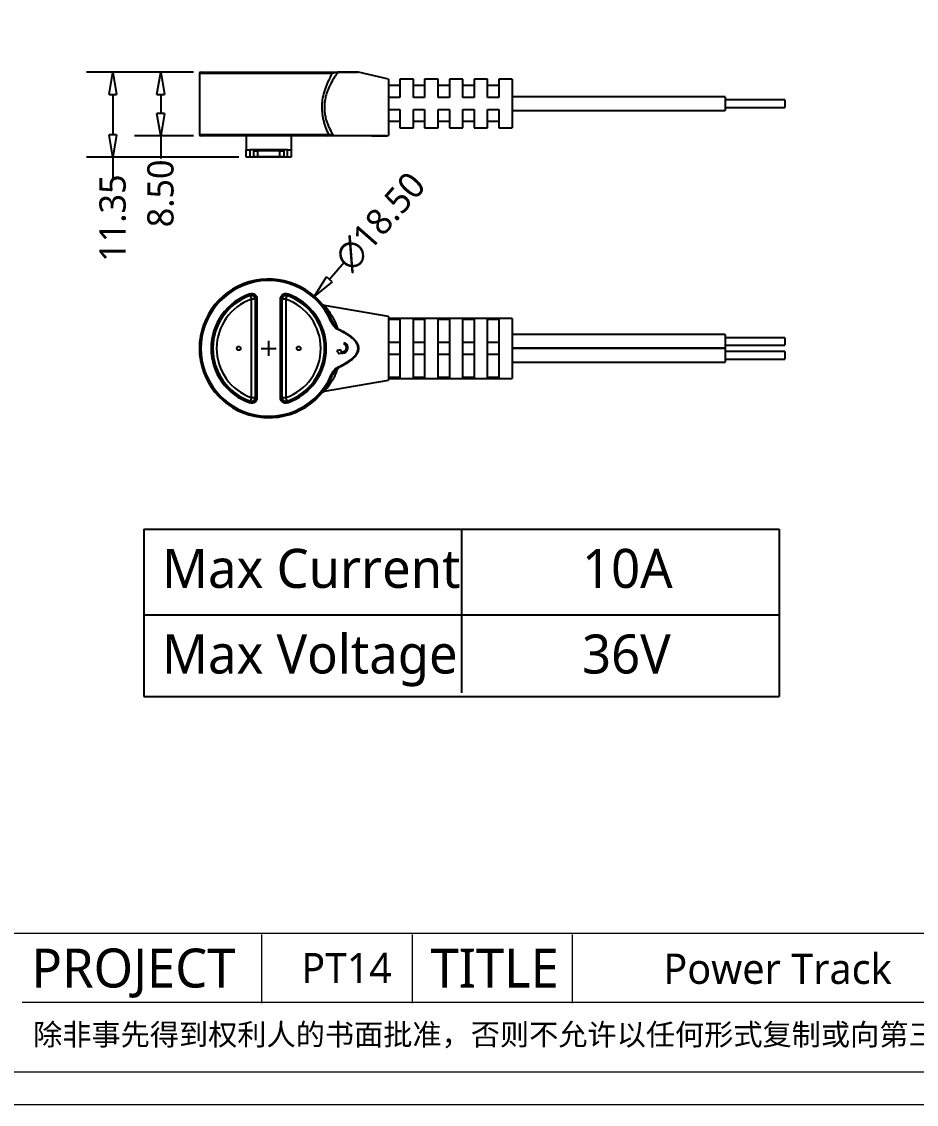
# Model space of a CAD drawing. Header units: millimetres. Extents: x 1020 to 1472, y -35 to 484.
# Drawn here: x 1093.8 to 1213.1, y -35.1 to 109.3 of the extents above; entities that cross this region are included whole.
import ezdxf

# ---------------------------------------------------------------- set-up
doc = ezdxf.new("R2010")
doc.units = ezdxf.units.MM
doc.layers.get('0').update_dxf_attribs({"color": 8, "lineweight": 30})
doc.layers.get('Defpoints').update_dxf_attribs({"color": 6, "lineweight": 9})
doc.layers.add('Dimension', color=136, linetype='Continuous', lineweight=9)
doc.layers.add('SolidLine', color=7, linetype='Continuous', lineweight=30)
doc.styles.get("Standard").update_dxf_attribs({"font": ''})
doc.styles.add('微软雅黑-Light', font='')
doc.styles.get('Standard').set_extended_font_data('Microsoft YaHei Light')
doc.styles.get('微软雅黑-Light').set_extended_font_data('Microsoft YaHei Light')
doc.dimstyles.new('DENGTEC', dxfattribs={"dimtxt": 3.5, "dimasz": 3, "dimexe": 3.5, "dimexo": 1, "dimgap": 0.5, "dimtad": 0, "dimzin": 0, "dimdsep": 46, "dimtxsty": 'Standard', "dimblk": 'CLOSEDBLANK', "dimcen": 1, "dimadec": 0, "dimazin": 3, "dimtfac": 1, "dimtofl": 0, "dimtmove": 0, "dimatfit": 3, "dimldrblk": 'CLOSEDBLANK', "dimfxl": 1, "dimtolj": 1, "dimtzin": 0, "dimarcsym": 0})

# ---------------------------------------------------------------- blocks, each defined once
blk = doc.blocks.new('_ClosedBlank')
at = {"color": 0, "linetype": 'ByBlock', "lineweight": -2}
for p, q in [((-1, 0.167), (0, 0)), ((-1, 0.167), (-1, -0.167)), ((0, 0), (-1, -0.167))]:
    blk.add_line(p, q, dxfattribs=at)
blk = doc.blocks.new('*D37')
at = {"layer": 'Defpoints', "color": 0, "lineweight": -3}
for p in [(1117.67, 102.59), (1112.3, 94.09), (1117.67, 94.09)]:
    blk.add_point(p, dxfattribs=at)
at = {"layer": 'Dimension', "color": 0, "lineweight": -2}
for p, q in [((1116.67, 102.59), (1108.8, 102.59)), ((1112.3, 99.59), (1112.3, 97.09)), ((1116.67, 94.09), (1108.8, 94.09)), ((1112.3, 94.09), (1112.3, 91.09))]:
    blk.add_line(p, q, dxfattribs=at)
at = {"layer": 'Dimension', "color": 0, "lineweight": -2, "xscale": 3, "yscale": 3, "zscale": 3}
for p, rotation in [((1112.3, 102.59), 90), ((1112.3, 94.09), 270)]:
    blk.add_blockref('_ClosedBlank', p, dxfattribs=dict(at, rotation=rotation))
at = {"layer": 'Dimension', "color": 0, "lineweight": -3, "insert": (1112.3, 86.42), "char_height": 3.5, "attachment_point": 5, "rotation": 90}
blk.add_mtext('\\A1;8.50', dxfattribs=at)
blk = doc.blocks.new('*D38')
at = {"layer": 'Defpoints', "color": 0, "lineweight": -3}
for p in [(1117.67, 102.59), (1105.91, 91.24), (1123.72, 91.24)]:
    blk.add_point(p, dxfattribs=at)
at = {"layer": 'Dimension', "color": 0, "lineweight": -2}
for p, q in [((1116.67, 102.59), (1102.41, 102.59)), ((1105.91, 99.59), (1105.91, 94.24)), ((1122.72, 91.24), (1102.41, 91.24)), ((1105.91, 91.24), (1105.91, 88.24))]:
    blk.add_line(p, q, dxfattribs=at)
at = {"layer": 'Dimension', "color": 0, "lineweight": -2, "xscale": 3, "yscale": 3, "zscale": 3}
for p, rotation in [((1105.91, 102.59), 90), ((1105.91, 91.24), 270)]:
    blk.add_blockref('_ClosedBlank', p, dxfattribs=dict(at, rotation=rotation))
at = {"layer": 'Dimension', "color": 0, "lineweight": -3, "insert": (1105.91, 83.12), "char_height": 3.5, "attachment_point": 5, "rotation": 90}
blk.add_mtext('\\A1;11.35', dxfattribs=at)
blk = doc.blocks.new('*D44')
at = {"layer": 'Defpoints', "color": 0, "lineweight": -3}
for p in [(1132.83, 72.69), (1120.61, 58.8)]:
    blk.add_point(p, dxfattribs=at)
at = {"layer": 'Dimension', "color": 0, "lineweight": -2}
for p, q in [((1136.79, 77.2), (1134.81, 74.94)), ((1126.72, 64.75), (1126.72, 66.75)), ((1125.72, 65.75), (1127.72, 65.75))]:
    blk.add_line(p, q, dxfattribs=at)
at = {"layer": 'Dimension', "color": 0, "lineweight": -2, "xscale": 3, "yscale": 3, "zscale": 3, "rotation": 228.6595652943693}
blk.add_blockref('_ClosedBlank', (1132.83, 72.69), dxfattribs=at)
at = {"layer": 'Dimension', "color": 0, "lineweight": -3, "insert": (1141.59, 82.66), "char_height": 3.5, "attachment_point": 5, "rotation": 48.6596}
blk.add_mtext('\\A1;∅18.50', dxfattribs=at)

msp = doc.modelspace()

# ---------------------------------------------------------------- linework, layer by layer
at = {"layer": 'Defpoints'}
for p, q in [((1024.416, -12.229), (1467.171, -12.229)), ((1125.742, -12.412), (1125.742, -21.576)), ((1145.84, -12.412), (1145.84, -21.576)), ((1167.224, -12.412), (1167.224, -21.576)), ((1467.171, -21.485), (1093.837, -21.485))]:
    msp.add_line(p, q, dxfattribs=at)
for points in [[(1471.536, -35.061), (1471.536, 283.539), (1020.096, 283.539), (1020.096, -35.061)], [(1467.216, -30.741), (1467.216, 279.219), (1024.416, 279.219), (1024.416, -30.741)]]:
    msp.add_lwpolyline(points, close=True, dxfattribs=at)
at = {"layer": 'Dimension', "lineweight": -3}
for p, q in [((1110.061, 41.65), (1194.843, 41.65)), ((1110.061, 41.65), (1110.061, 19.311)), ((1152.452, 41.65), (1152.452, 19.807)), ((1194.843, 41.65), (1194.843, 19.311)), ((1110.061, 30.232), (1194.843, 30.232)), ((1110.061, 19.311), (1194.843, 19.311))]:
    msp.add_line(p, q, dxfattribs=at)
at = {"layer": 'SolidLine', "linetype": 'Continuous', "lineweight": 25}
for p, q in [((1117.665, 102.59), (1135.02, 102.59)), ((1142.715, 101.64), (1138.68, 102.586)), ((1117.465, 102.39), (1117.465, 94.29)), ((1135.204, 102.39), (1117.465, 102.39)), ((1142.715, 101.64), (1142.715, 100.686)), ((1146.015, 101.64), (1144.215, 101.64)), ((1144.215, 101.64), (1144.215, 99.19)), ((1146.015, 99.19), (1146.015, 101.64)), ((1149.315, 101.64), (1147.515, 101.64)), ((1147.515, 101.64), (1147.515, 99.19)), ((1149.315, 99.19), (1149.315, 101.64)), ((1152.615, 101.64), (1150.815, 101.64)), ((1150.815, 101.64), (1150.815, 99.19)), ((1152.615, 99.19), (1152.615, 101.64)), ((1155.915, 101.64), (1154.115, 101.64)), ((1154.115, 101.64), (1154.115, 99.19)), ((1155.915, 99.19), (1155.915, 101.64)), ((1159.215, 101.64), (1157.415, 101.64)), ((1157.415, 101.64), (1157.415, 99.19)), ((1159.215, 101.64), (1159.215, 95.14)), ((1144.215, 100.79), (1142.715, 100.79)), ((1142.715, 100.686), (1142.715, 94.14)), ((1147.515, 100.79), (1146.015, 100.79)), ((1150.815, 100.79), (1149.315, 100.79)), ((1154.115, 100.79), (1152.615, 100.79)), ((1157.415, 100.79), (1155.915, 100.79)), ((1144.215, 99.19), (1142.715, 99.19)), ((1147.515, 99.19), (1146.015, 99.19)), ((1150.815, 99.19), (1149.315, 99.19)), ((1154.115, 99.19), (1152.615, 99.19)), ((1157.415, 99.19), (1155.915, 99.19)), ((1187.597, 99.315), (1159.215, 99.315)), ((1187.597, 99.315), (1187.597, 97.465)), ((1195.597, 98.89), (1187.597, 98.89)), ((1195.597, 98.89), (1195.597, 97.89)), ((1142.715, 97.59), (1144.215, 97.59)), ((1144.215, 97.59), (1144.215, 95.14)), ((1146.015, 97.59), (1147.515, 97.59)), ((1146.015, 95.14), (1146.015, 97.59)), ((1147.515, 97.59), (1147.515, 95.14)), ((1149.315, 97.59), (1150.815, 97.59)), ((1149.315, 95.14), (1149.315, 97.59)), ((1150.815, 97.59), (1150.815, 95.14)), ((1152.615, 97.59), (1154.115, 97.59)), ((1152.615, 95.14), (1152.615, 97.59)), ((1154.115, 97.59), (1154.115, 95.14)), ((1155.915, 97.59), (1157.415, 97.59)), ((1155.915, 95.14), (1155.915, 97.59)), ((1157.415, 97.59), (1157.415, 95.14)), ((1159.215, 97.465), (1187.597, 97.465)), ((1187.597, 97.89), (1195.597, 97.89)), ((1144.215, 95.99), (1142.715, 95.99)), ((1147.515, 95.99), (1146.015, 95.99)), ((1150.815, 95.99), (1149.315, 95.99)), ((1154.115, 95.99), (1152.615, 95.99)), ((1157.415, 95.99), (1155.915, 95.99)), ((1117.465, 94.29), (1134.736, 94.29)), ((1134.562, 94.09), (1117.665, 94.09)), ((1123.715, 94.09), (1123.715, 92.24)), ((1129.715, 94.09), (1129.715, 92.24)), ((1142.519, 94.094), (1142.715, 94.14)), ((1144.215, 95.14), (1146.015, 95.14)), ((1147.515, 95.14), (1149.315, 95.14)), ((1150.815, 95.14), (1152.615, 95.14)), ((1154.115, 95.14), (1155.915, 95.14)), ((1157.415, 95.14), (1159.215, 95.14)), ((1123.715, 91.24), (1123.715, 92.24)), ((1123.715, 92.24), (1124.215, 92.24)), ((1124.215, 91.24), (1123.715, 91.24)), ((1124.215, 92.24), (1124.215, 91.24)), ((1129.215, 92.24), (1124.215, 92.24)), ((1129.215, 91.24), (1124.215, 91.24)), ((1124.715, 91.29), (1124.715, 92.09)), ((1124.715, 92.09), (1125.215, 92.09)), ((1125.215, 91.29), (1124.715, 91.29)), ((1125.215, 92.09), (1125.215, 91.29)), ((1128.215, 92.09), (1125.215, 92.09)), ((1128.215, 91.29), (1125.215, 91.29)), ((1128.215, 91.29), (1128.215, 92.09)), ((1128.215, 92.09), (1128.715, 92.09)), ((1128.715, 91.29), (1128.215, 91.29)), ((1128.715, 92.09), (1128.715, 91.29)), ((1129.215, 91.24), (1129.215, 92.24)), ((1129.215, 92.24), (1129.715, 92.24)), ((1129.715, 91.24), (1129.215, 91.24)), ((1129.715, 92.24), (1129.715, 91.24)), ((1124.225, 73.016), (1124.29, 72.828)), ((1124.255, 72.782), (1124.419, 72.312)), ((1124.918, 72.312), (1124.419, 72.312)), ((1124.419, 59.183), (1124.419, 72.312)), ((1124.918, 72.312), (1124.918, 59.183)), ((1124.949, 72.357), (1125.148, 72.357)), ((1124.949, 59.139), (1124.949, 72.357)), ((1125.148, 72.357), (1125.148, 59.139)), ((1128.282, 59.139), (1128.282, 72.357)), ((1128.481, 72.357), (1128.282, 72.357)), ((1128.481, 72.357), (1128.481, 59.139)), ((1128.513, 59.183), (1128.513, 72.312)), ((1129.011, 72.312), (1128.513, 72.312)), ((1129.011, 72.312), (1129.175, 72.782)), ((1129.011, 72.312), (1129.011, 59.183)), ((1129.205, 73.016), (1129.141, 72.828)), ((1142.715, 69.998), (1134.144, 71.471)), ((1135.204, 69.423), (1135.02, 69.343)), ((1142.715, 69.998), (1142.715, 68.579)), ((1159.215, 69.748), (1142.715, 69.748)), ((1142.715, 69.625), (1144.215, 69.625)), ((1144.215, 69.625), (1144.215, 61.871)), ((1146.015, 69.625), (1147.515, 69.625)), ((1146.015, 61.871), (1146.015, 69.625)), ((1147.515, 69.625), (1147.515, 61.871)), ((1149.315, 69.625), (1150.815, 69.625)), ((1149.315, 61.871), (1149.315, 69.625)), ((1150.815, 69.625), (1150.815, 61.871)), ((1152.615, 69.625), (1154.115, 69.625)), ((1152.615, 61.871), (1152.615, 69.625)), ((1154.115, 69.625), (1154.115, 61.871)), ((1155.915, 69.625), (1157.415, 69.625)), ((1155.915, 61.871), (1155.915, 69.625)), ((1157.415, 69.625), (1157.415, 61.871)), ((1159.215, 69.748), (1159.215, 61.748)), ((1135.886, 68.279), (1135.929, 68.373)), ((1142.715, 68.579), (1142.715, 65.782)), ((1136.846, 66.523), (1136.741, 66.35)), ((1144.215, 66.548), (1142.715, 66.548)), ((1147.515, 66.548), (1146.015, 66.548)), ((1150.815, 66.548), (1149.315, 66.548)), ((1154.115, 66.548), (1152.615, 66.548)), ((1157.415, 66.548), (1155.915, 66.548)), ((1187.597, 67.598), (1159.215, 67.598)), ((1187.597, 67.598), (1187.597, 65.762)), ((1195.597, 67.173), (1187.597, 67.173)), ((1195.597, 67.173), (1195.597, 66.173)), ((1136.38, 65.574), (1135.793, 65.474)), ((1135.793, 65.474), (1136.18, 64.971)), ((1136.18, 64.971), (1136.246, 65.171)), ((1136.31, 65.362), (1136.38, 65.574)), ((1142.715, 65.782), (1142.715, 65.748)), ((1142.715, 65.748), (1142.715, 62.916)), ((1187.597, 65.762), (1159.215, 65.762)), ((1187.597, 65.733), (1159.215, 65.733)), ((1187.597, 66.173), (1195.597, 66.173)), ((1187.597, 65.762), (1187.597, 65.733)), ((1187.597, 65.733), (1187.597, 63.898)), ((1195.597, 65.323), (1187.597, 65.323)), ((1195.597, 65.323), (1195.597, 64.323)), ((1144.215, 64.948), (1142.715, 64.948)), ((1147.515, 64.948), (1146.015, 64.948)), ((1150.815, 64.948), (1149.315, 64.948)), ((1154.115, 64.948), (1152.615, 64.948)), ((1157.415, 64.948), (1155.915, 64.948)), ((1159.215, 63.898), (1187.597, 63.898)), ((1187.597, 64.323), (1195.597, 64.323)), ((1135.204, 62.072), (1135.02, 62.152)), ((1135.886, 63.216), (1135.929, 63.122)), ((1142.715, 62.916), (1142.715, 61.498)), ((1134.147, 60.025), (1142.715, 61.498)), ((1144.215, 61.871), (1142.715, 61.871)), ((1142.715, 61.748), (1159.215, 61.748)), ((1147.515, 61.871), (1146.015, 61.871)), ((1150.815, 61.871), (1149.315, 61.871)), ((1154.115, 61.871), (1152.615, 61.871)), ((1157.415, 61.871), (1155.915, 61.871)), ((1133.848, 59.858), (1133.852, 59.863)), ((1124.225, 58.479), (1124.29, 58.668)), ((1124.419, 59.183), (1124.255, 58.713)), ((1124.419, 59.183), (1124.918, 59.183)), ((1124.949, 59.139), (1125.148, 59.139)), ((1128.481, 59.139), (1128.282, 59.139)), ((1128.513, 59.183), (1129.011, 59.183)), ((1129.175, 58.713), (1129.011, 59.183)), ((1129.205, 58.479), (1129.141, 58.668))]:
    msp.add_line(p, q, dxfattribs=at)
at = {"layer": 'SolidLine', "linetype": 'Continuous', "lineweight": 25, "flags": 128}
msp.add_lwpolyline([(1135.317, 94.156), (1135.313, 94.141), (1135.309, 94.128), (1135.304, 94.117), (1135.299, 94.107), (1135.294, 94.1), (1135.289, 94.094), (1135.283, 94.091), (1135.278, 94.09)], dxfattribs=at)
at = {"layer": 'SolidLine', "linetype": 'Continuous', "lineweight": 25}
for centre in [(1122.715, 65.748), (1130.715, 65.748)]:
    msp.add_circle(centre, 0.25, dxfattribs=at)
for centre, radius, start, end in [((1117.665, 102.39), 0.2, 90, 180), ((1135.012, 102.398), 0.192, 357.64761, 87.43646), ((1135.88, 102.534), 0.0557, 28.63449, 83.84426), ((1138.639, 102.39), 0.2, 78.12162, 90.00161), ((1117.665, 94.29), 0.2, 180, 270), ((1134.548, 94.277), 0.188, 274.36158, 3.78103), ((1142.479, 94.29), 0.2, 270.02022, 281.64959), ((1126.715, 65.748), 9.25, 23.41051, 336.58949), ((1126.715, 65.748), 9.05, 23.41051, 336.58949), ((1126.715, 65.748), 7.683, 108.91045, 251.08955), ((1126.715, 65.748), 7.484, 108.91045, 251.08955), ((1126.715, 65.748), 7.452, 109.27506, 250.72494), ((1126.715, 65.748), 6.954, 109.27506, 250.72494), ((1124.415, 72.305), 0.503, 0.79202, 108.48304), ((1129.016, 72.305), 0.503, 71.51696, 179.20798), ((1126.715, 65.748), 6.954, 289.27506, 70.72494), ((1126.715, 65.748), 7.484, 288.91045, 71.08955), ((1126.715, 65.748), 7.452, 289.27506, 70.72494), ((1126.715, 65.748), 7.683, 288.91045, 71.08955), ((1136.55, 65.845), 0.739, 245.70757, 66.44986), ((1136.55, 65.845), 0.539, 243.48738, 69.32354), ((1124.415, 59.19), 0.503, 251.51696, 359.20798), ((1129.016, 59.19), 0.503, 180.79202, 288.48304)]:
    msp.add_arc(centre, radius, start, end, dxfattribs=at)
for points, knots in [([(1135.929, 102.561), (1135.801, 102.381), (1135.651, 102.161), (1135.334, 101.658), (1135.165, 101.373), (1134.832, 100.734), (1134.672, 100.388), (1134.465, 99.818), (1134.4, 99.618), (1134.291, 99.209), (1134.246, 99), (1134.179, 98.571), (1134.156, 98.349), (1134.137, 97.904), (1134.141, 97.683), (1134.174, 97.243), (1134.204, 97.023), (1134.285, 96.596), (1134.336, 96.39), (1134.455, 95.991), (1134.522, 95.796), (1134.668, 95.422), (1134.745, 95.245), (1134.984, 94.739), (1135.152, 94.433), (1135.317, 94.156)], [0, 0, 0, 0, 0.125, 0.125, 0.25, 0.25, 0.375, 0.375, 0.4375, 0.4375, 0.5, 0.5, 0.5625, 0.5625, 0.625, 0.625, 0.6875, 0.6875, 0.75, 0.75, 0.8125, 0.8125, 0.875, 0.875, 1, 1, 1, 1]), ([(1135.02, 102.59), (1135.113, 102.59), (1135.231, 102.59), (1135.442, 102.59), (1135.519, 102.59), (1135.688, 102.59), (1135.777, 102.59), (1135.886, 102.59)], [0, 0, 0, 0, 0.5, 0.5, 0.75, 0.75, 1, 1, 1, 1]), ([(1135.929, 102.561), (1135.838, 102.551), (1135.766, 102.538), (1135.63, 102.512), (1135.568, 102.498), (1135.392, 102.454), (1135.289, 102.422), (1135.204, 102.39)], [0, 0, 0, 0, 0.25, 0.25, 0.5, 0.5, 1, 1, 1, 1]), ([(1135.886, 102.59), (1136.22, 102.59), (1136.889, 102.59), (1137.629, 102.59), (1138.118, 102.59), (1138.406, 102.59), (1138.613, 102.59), (1138.621, 102.59), (1138.624, 102.59)], [0, 0, 0, 0, 0.283962, 0.5668875, 0.6771651, 0.7871337, 0.9176114, 1, 1, 1, 1]), ([(1138.68, 102.585), (1138.68, 102.585), (1138.683, 102.585), (1138.644, 102.584), (1138.559, 102.583), (1138.403, 102.582), (1138.164, 102.58), (1137.761, 102.576), (1137.215, 102.572), (1136.569, 102.566), (1136.131, 102.563), (1135.929, 102.561)], [0, 0, 0, 0, 0.0275067, 0.0843477, 0.1497678, 0.216962, 0.3260268, 0.4377309, 0.6329992, 0.8309111, 1, 1, 1, 1]), ([(1134.736, 94.29), (1134.601, 94.575), (1134.469, 94.881), (1134.287, 95.375), (1134.228, 95.547), (1134.122, 95.897), (1134.074, 96.076), (1133.989, 96.443), (1133.952, 96.63), (1133.894, 97.013), (1133.872, 97.209), (1133.845, 97.6), (1133.839, 97.796), (1133.845, 98.189), (1133.856, 98.388), (1133.914, 98.971), (1133.984, 99.346), (1134.124, 99.891), (1134.177, 100.069), (1134.289, 100.411), (1134.348, 100.576), (1134.473, 100.897), (1134.537, 101.051), (1134.67, 101.351), (1134.738, 101.497), (1134.941, 101.912), (1135.076, 102.163), (1135.204, 102.39)], [0, 0, 0, 0, 0.125, 0.125, 0.1875, 0.1875, 0.25, 0.25, 0.3125, 0.3125, 0.375, 0.375, 0.4375, 0.4375, 0.5, 0.5, 0.625, 0.625, 0.6875, 0.6875, 0.75, 0.75, 0.8125, 0.8125, 0.875, 0.875, 1, 1, 1, 1]), ([(1135.278, 94.09), (1135.2, 94.09), (1135.127, 94.09), (1134.989, 94.09), (1134.924, 94.09), (1134.745, 94.09), (1134.643, 94.09), (1134.562, 94.09)], [0, 0, 0, 0, 0.25, 0.25, 0.5, 0.5, 1, 1, 1, 1]), ([(1134.736, 94.29), (1134.804, 94.266), (1134.888, 94.242), (1135.032, 94.208), (1135.084, 94.197), (1135.194, 94.175), (1135.253, 94.165), (1135.317, 94.156)], [0, 0, 0, 0, 0.5, 0.5, 0.75, 0.75, 1, 1, 1, 1]), ([(1142.464, 94.09), (1142.459, 94.09), (1142.45, 94.09), (1142.263, 94.09), (1142.021, 94.09), (1141.66, 94.09), (1141.057, 94.09), (1140.191, 94.09), (1138.885, 94.09), (1137.248, 94.09), (1135.935, 94.09), (1135.278, 94.09)], [0, 0, 0, 0, 0.0389097, 0.0892682, 0.1325211, 0.1758796, 0.26179, 0.3907113, 0.5198356, 0.7598501, 1, 1, 1, 1]), ([(1135.317, 94.156), (1135.974, 94.151), (1137.288, 94.142), (1138.928, 94.129), (1140.233, 94.117), (1140.993, 94.11), (1141.503, 94.105), (1141.794, 94.102), (1142.065, 94.1), (1142.266, 94.098), (1142.401, 94.096), (1142.479, 94.096), (1142.522, 94.095), (1142.52, 94.095), (1142.519, 94.095)], [0, 0, 0, 0, 0.2380041, 0.476592, 0.6048006, 0.7339204, 0.7769745, 0.8202366, 0.8636986, 0.9079233, 0.9335082, 0.9595834, 0.9854006, 1, 1, 1, 1]), ([(1124.225, 73.016), (1124.331, 73.052), (1124.443, 73.063), (1124.661, 73.032), (1124.767, 72.99), (1124.947, 72.861), (1125.021, 72.775), (1125.122, 72.578), (1125.148, 72.468), (1125.148, 72.357)], [0, 0, 0, 0, 0.25, 0.25, 0.5, 0.5, 0.75, 0.75, 1, 1, 1, 1]), ([(1124.255, 72.782), (1124.263, 72.793), (1124.271, 72.803), (1124.279, 72.813), (1124.282, 72.818), (1124.286, 72.823), (1124.29, 72.828)], [0, 0, 0, 0, 0.00025000001, 0.00025000001, 0.00025000001, 0.00036549103, 0.00036549103, 0.00036549103, 0.00036549103]), ([(1124.949, 72.357), (1124.949, 72.436), (1124.931, 72.515), (1124.859, 72.656), (1124.806, 72.718), (1124.613, 72.856), (1124.44, 72.88), (1124.29, 72.828)], [0, 0, 0, 0, 0.25, 0.25, 0.5, 0.5, 1, 1, 1, 1]), ([(1124.949, 72.357), (1124.942, 72.347), (1124.935, 72.337), (1124.928, 72.327), (1124.924, 72.322), (1124.921, 72.317), (1124.918, 72.312)], [0.00018462019, 0.00018462019, 0.00018462019, 0.00018462019, 0.00043058018, 0.00043058018, 0.00043058018, 0.00054971257, 0.00054971257, 0.00054971257, 0.00054971257]), ([(1128.282, 72.357), (1128.282, 72.468), (1128.308, 72.578), (1128.409, 72.774), (1128.483, 72.86), (1128.662, 72.989), (1128.768, 73.031), (1128.987, 73.063), (1129.1, 73.052), (1129.205, 73.016)], [0, 0, 0, 0, 0.25, 0.25, 0.5, 0.5, 0.75, 0.75, 1, 1, 1, 1]), ([(1129.141, 72.828), (1129.065, 72.854), (1128.985, 72.862), (1128.828, 72.84), (1128.752, 72.81), (1128.559, 72.672), (1128.48, 72.516), (1128.481, 72.357)], [0, 0, 0, 0, 0.25, 0.25, 0.5, 0.5, 1, 1, 1, 1]), ([(1128.513, 72.312), (1128.509, 72.317), (1128.506, 72.322), (1128.502, 72.327), (1128.495, 72.337), (1128.488, 72.347), (1128.481, 72.357)], [0, 0, 0, 0, 0.0001191324, 0.0001191324, 0.0001191324, 0.00036509242, 0.00036509242, 0.00036509242, 0.00036509242]), ([(1129.141, 72.828), (1129.148, 72.818), (1129.156, 72.807), (1129.164, 72.797), (1129.168, 72.792), (1129.171, 72.787), (1129.175, 72.782)], [0.00018481907, 0.00018481907, 0.00018481907, 0.00018481907, 0.00043104682, 0.00043104682, 0.00043104682, 0.00055031008, 0.00055031008, 0.00055031008, 0.00055031008]), ([(1134.144, 71.472), (1134.137, 71.473), (1134.097, 71.476), (1134.032, 71.501), (1133.96, 71.539), (1133.916, 71.571), (1133.896, 71.59), (1133.893, 71.593)], [0, 0, 0, 0, 0.0813312, 0.4254343, 0.7157627, 0.9480456, 1, 1, 1, 1]), ([(1134.144, 71.469), (1134.143, 71.469), (1134.141, 71.472), (1134.158, 71.453), (1134.193, 71.413), (1134.246, 71.351), (1134.312, 71.272), (1134.398, 71.168), (1134.51, 71.027), (1134.652, 70.839), (1134.808, 70.622), (1134.975, 70.372), (1135.151, 70.088), (1135.331, 69.77), (1135.509, 69.422), (1135.669, 69.068), (1135.81, 68.719), (1135.889, 68.489), (1135.929, 68.373)], [0, 0, 0, 0, 0.0199411, 0.0728657, 0.1270408, 0.1816321, 0.2300607, 0.278735, 0.3479913, 0.417796, 0.4891045, 0.5608542, 0.6371872, 0.7139765, 0.792167, 0.8708432, 0.9352729, 1, 1, 1, 1]), ([(1135.886, 68.279), (1135.778, 68.329), (1135.688, 68.402), (1135.519, 68.565), (1135.443, 68.653), (1135.232, 68.928), (1135.113, 69.129), (1135.02, 69.343)], [0, 0, 0, 0, 0.25, 0.25, 0.5, 0.5, 1, 1, 1, 1]), ([(1135.204, 69.423), (1135.289, 69.226), (1135.392, 69.037), (1135.567, 68.769), (1135.629, 68.681), (1135.766, 68.514), (1135.838, 68.434), (1135.929, 68.373)], [0, 0, 0, 0, 0.5, 0.5, 0.75, 0.75, 1, 1, 1, 1]), ([(1135.886, 63.216), (1136.182, 63.351), (1136.474, 63.495), (1137.041, 63.809), (1137.318, 63.978), (1137.842, 64.365), (1138.092, 64.582), (1138.391, 64.971), (1138.478, 65.112), (1138.602, 65.415), (1138.638, 65.579), (1138.639, 65.825), (1138.631, 65.908), (1138.598, 66.068), (1138.574, 66.147), (1138.482, 66.376), (1138.397, 66.516), (1138.199, 66.774), (1138.086, 66.894), (1137.847, 67.117), (1137.72, 67.22), (1137.325, 67.513), (1137.046, 67.684), (1136.476, 67.999), (1136.183, 68.143), (1135.886, 68.279)], [0, 0, 0, 0, 0.125, 0.125, 0.25, 0.25, 0.375, 0.375, 0.4375, 0.4375, 0.5, 0.5, 0.53125, 0.53125, 0.5625, 0.5625, 0.625, 0.625, 0.6875, 0.6875, 0.75, 0.75, 0.875, 0.875, 1, 1, 1, 1]), ([(1135.929, 68.373), (1136.229, 68.232), (1136.525, 68.081), (1137.099, 67.752), (1137.379, 67.573), (1137.775, 67.268), (1137.902, 67.16), (1138.14, 66.929), (1138.253, 66.804), (1138.447, 66.538), (1138.531, 66.393), (1138.621, 66.159), (1138.644, 66.079), (1138.676, 65.916), (1138.684, 65.831), (1138.684, 65.581), (1138.651, 65.415), (1138.532, 65.104), (1138.447, 64.958), (1138.153, 64.555), (1137.906, 64.329), (1137.38, 63.923), (1137.101, 63.745), (1136.526, 63.415), (1136.229, 63.264), (1135.929, 63.122)], [0, 0, 0, 0, 0.125, 0.125, 0.25, 0.25, 0.3125, 0.3125, 0.375, 0.375, 0.4375, 0.4375, 0.46875, 0.46875, 0.5, 0.5, 0.5625, 0.5625, 0.625, 0.625, 0.75, 0.75, 0.875, 0.875, 1, 1, 1, 1]), ([(1135.929, 63.122), (1135.859, 62.923), (1135.743, 62.596), (1135.558, 62.179), (1135.393, 61.842), (1135.22, 61.526), (1135.048, 61.238), (1134.879, 60.977), (1134.717, 60.744), (1134.563, 60.537), (1134.434, 60.372), (1134.299, 60.206), (1134.203, 60.094), (1134.157, 60.041), (1134.138, 60.02), (1134.145, 60.028), (1134.146, 60.029)], [0, 0, 0, 0, 0.1123841, 0.1852346, 0.2584861, 0.3329568, 0.407842, 0.4793257, 0.5512177, 0.624527, 0.6984128, 0.7561813, 0.8737448, 0.9338084, 0.9835107, 1, 1, 1, 1]), ([(1135.02, 62.152), (1135.113, 62.367), (1135.231, 62.566), (1135.442, 62.842), (1135.519, 62.931), (1135.688, 63.093), (1135.777, 63.166), (1135.886, 63.216)], [0, 0, 0, 0, 0.5, 0.5, 0.75, 0.75, 1, 1, 1, 1]), ([(1135.929, 63.122), (1135.838, 63.061), (1135.766, 62.981), (1135.63, 62.815), (1135.568, 62.728), (1135.392, 62.458), (1135.289, 62.269), (1135.204, 62.072)], [0, 0, 0, 0, 0.25, 0.25, 0.5, 0.5, 1, 1, 1, 1]), ([(1133.891, 59.9), (1133.891, 59.9), (1133.894, 59.903), (1133.911, 59.918), (1133.959, 59.955), (1134.041, 60.005), (1134.114, 60.016), (1134.147, 60.022)], [0, 0, 0, 0, 0.0058431, 0.1582533, 0.3218414, 0.6971266, 1, 1, 1, 1]), ([(1125.148, 59.139), (1125.148, 59.027), (1125.122, 58.917), (1125.022, 58.721), (1124.948, 58.635), (1124.768, 58.506), (1124.662, 58.464), (1124.443, 58.432), (1124.331, 58.443), (1124.225, 58.479)], [0, 0, 0, 0, 0.25, 0.25, 0.5, 0.5, 0.75, 0.75, 1, 1, 1, 1]), ([(1124.29, 58.668), (1124.282, 58.678), (1124.274, 58.688), (1124.266, 58.698), (1124.263, 58.703), (1124.259, 58.708), (1124.255, 58.713)], [0.00018481907, 0.00018481907, 0.00018481907, 0.00018481907, 0.00043104682, 0.00043104682, 0.00043104682, 0.00055031008, 0.00055031008, 0.00055031008, 0.00055031008]), ([(1124.29, 58.668), (1124.365, 58.641), (1124.446, 58.633), (1124.602, 58.655), (1124.678, 58.685), (1124.871, 58.824), (1124.95, 58.979), (1124.949, 59.139)], [0, 0, 0, 0, 0.25, 0.25, 0.5, 0.5, 1, 1, 1, 1]), ([(1124.918, 59.183), (1124.921, 59.178), (1124.924, 59.173), (1124.928, 59.169), (1124.935, 59.159), (1124.942, 59.149), (1124.949, 59.139)], [0, 0, 0, 0, 0.0001191324, 0.0001191324, 0.0001191324, 0.00036509242, 0.00036509242, 0.00036509242, 0.00036509242]), ([(1129.205, 58.479), (1129.1, 58.443), (1128.987, 58.432), (1128.769, 58.464), (1128.664, 58.506), (1128.484, 58.634), (1128.409, 58.72), (1128.308, 58.917), (1128.282, 59.027), (1128.282, 59.139)], [0, 0, 0, 0, 0.25, 0.25, 0.5, 0.5, 0.75, 0.75, 1, 1, 1, 1]), ([(1128.481, 59.139), (1128.488, 59.149), (1128.495, 59.159), (1128.502, 59.169), (1128.506, 59.173), (1128.509, 59.178), (1128.513, 59.183)], [0.00018462019, 0.00018462019, 0.00018462019, 0.00018462019, 0.00043058018, 0.00043058018, 0.00043058018, 0.00054971257, 0.00054971257, 0.00054971257, 0.00054971257]), ([(1128.481, 59.139), (1128.481, 59.059), (1128.499, 58.98), (1128.571, 58.839), (1128.624, 58.777), (1128.817, 58.639), (1128.99, 58.615), (1129.141, 58.668)], [0, 0, 0, 0, 0.25, 0.25, 0.5, 0.5, 1, 1, 1, 1]), ([(1129.175, 58.713), (1129.167, 58.703), (1129.159, 58.692), (1129.152, 58.682), (1129.148, 58.677), (1129.144, 58.672), (1129.141, 58.668)], [0, 0, 0, 0, 0.00025000001, 0.00025000001, 0.00025000001, 0.00036549103, 0.00036549103, 0.00036549103, 0.00036549103])]:
    msp.add_open_spline(points, degree=3, knots=knots, dxfattribs=at)

# ---------------------------------------------------------------- texts
at = {"layer": 'Defpoints', "style": '微软雅黑-Light'}
for s, p in [('PROJECT', (1095.049, -19.481)), ('TITLE', (1148.309, -19.481))]:
    msp.add_text(s, height=5.1933, dxfattribs=at).set_placement(p)
for s, insert, char_height, width, attachment_point in [('PT14', (1131.085, -14.873), 4.0095, 14.99226, 1), ('Power Track', (1194.607, -17), 4.05, 60.21772, 5), ('除非事先得到权利人的书面批准，否则不允许以任何形式复制或向第三方披露本文件中的数据和信息，德恩基 拥有所有产权。 info@dengtec.com', (1095.282, -26.228), 2.854, 372.68416, 4)]:
    msp.add_mtext(s, dxfattribs=dict(at, insert=insert, char_height=char_height, width=width, attachment_point=attachment_point))
at = {"layer": 'Dimension', "lineweight": -3, "style": '微软雅黑-Light'}
for s, height, p in [('Max Current', 5.20426, (1112.468, 33.809)), ('10A', 5.2043, (1168.523, 33.809)), ('Max Voltage', 5.20426, (1112.468, 22.392)), ('36V', 5.2043, (1168.523, 22.392))]:
    msp.add_text(s, height=height, dxfattribs=at).set_placement(p)

# ---------------------------------------------------------------- dimensions: what is measured, and where the dimension line sits
at = {"layer": 'Dimension', "lineweight": -3}
dim = msp.add_linear_dim(base=(1105.913, 91.24), p1=(1117.665, 102.59), p2=(1123.715, 91.24), angle=90, dimstyle='DENGTEC', dxfattribs=at)
dim.commit()
dim.dimension.update_dxf_attribs({"geometry": '*D38', "text_midpoint": (1105.913, 83.117), "dimtype": 160})
dim = msp.add_linear_dim(base=(1112.301, 94.09), p1=(1117.665, 102.59), p2=(1117.665, 94.09), angle=90, dimstyle='DENGTEC', dxfattribs=at)
dim.commit()
dim.dimension.update_dxf_attribs({"geometry": '*D37', "text_midpoint": (1112.301, 86.42)})
dim = msp.add_diameter_dim_2p(p1=(1120.605, 58.803), p2=(1132.825, 72.693), dimstyle='DENGTEC', dxfattribs=at)
dim.commit()
dim.dimension.update_dxf_attribs({"geometry": '*D44', "text_midpoint": (1141.593, 82.659)})

doc.saveas('drawing.dxf')
